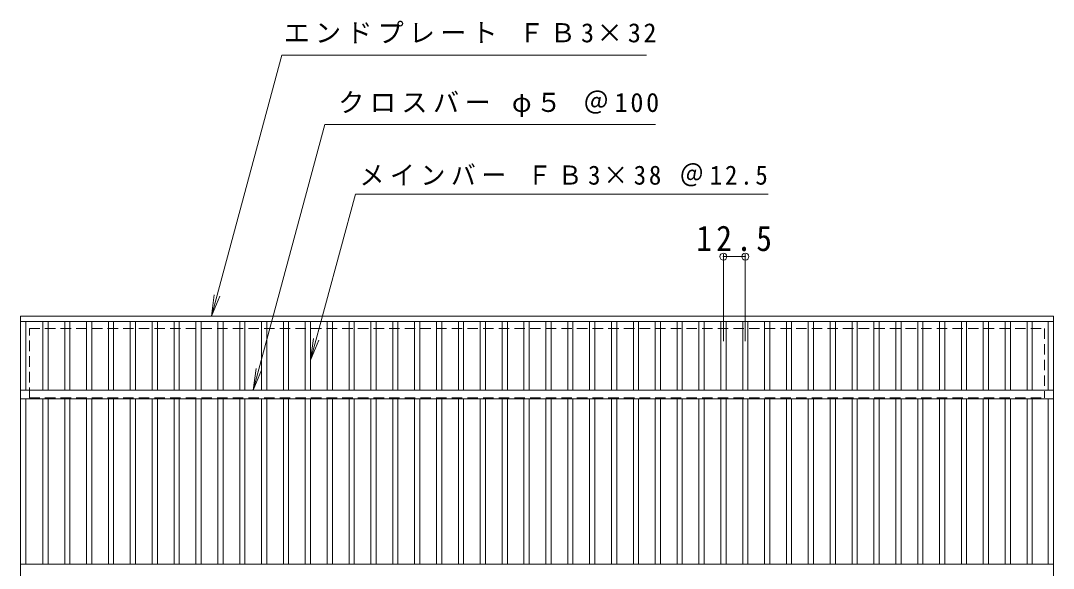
# Model space of a CAD drawing. Units: millimetres, scale not verified. Extents: x -653 to 892, y -682 to 635.
# Drawn here: x -651 to -57, y 320 to 635 of the extents above; entities that cross this region are included whole.
import ezdxf

# ---------------------------------------------------------------- set-up
doc = ezdxf.new("R2010")
doc.units = ezdxf.units.MM
doc.header["$LTSCALE"] = 5
doc.header["$PDMODE"] = 32
doc.header["$PDSIZE"] = 4
doc.linetypes.add('DASHED1', pattern=[1.8, 1.2, -0.6])
for name, color, linetype, lineweight in [('A-1_ピット', 2, 'Continuous', 9), ('A-2_蓋', 3, 'Continuous', 9), ('A-4_寸法', 7, 'Continuous', 9)]:
    doc.layers.add(name, color=color, linetype=linetype, lineweight=lineweight)
doc.styles.add('ＭＳ ゴシック', font='')
doc.styles.get('ＭＳ ゴシック').set_extended_font_data('MS Gothic')

msp = doc.modelspace()

# ---------------------------------------------------------------- linework, layer by layer
at = {"layer": 'A-1_ピット', "linetype": 'DASHED1'}
for p, q in [((-645.757, 457.678), (-61.757, 457.678)), ((-645.757, 417.678), (-645.757, 457.678)), ((-61.757, 457.678), (-61.757, 417.678)), ((-645.757, 417.678), (-61.757, 417.678))]:
    msp.add_line(p, q, dxfattribs=at)
at = {"layer": 'A-2_蓋'}
for p, q in [((-650.757, -25.322), (-650.757, 464.678)), ((-650.757, 464.678), (-56.757, 464.678)), ((-56.757, 464.678), (-56.757, -25.322)), ((-650.757, 461.678), (-56.757, 461.678)), ((-647.756, 461.677), (-647.756, 422.178)), ((-637.996, 422.178), (-637.996, 461.677)), ((-634.996, 422.178), (-634.996, 461.677)), ((-625.416, 422.178), (-625.416, 461.677)), ((-622.416, 422.178), (-622.416, 461.677)), ((-612.837, 422.178), (-612.837, 461.677)), ((-609.836, 422.178), (-609.836, 461.677)), ((-600.256, 422.178), (-600.256, 461.677)), ((-597.257, 422.178), (-597.257, 461.677)), ((-587.676, 422.178), (-587.676, 461.677)), ((-584.677, 422.178), (-584.677, 461.677)), ((-575.097, 422.178), (-575.097, 461.677)), ((-572.097, 422.178), (-572.097, 461.677)), ((-562.516, 422.178), (-562.516, 461.677)), ((-559.516, 422.178), (-559.516, 461.677)), ((-549.936, 422.178), (-549.936, 461.677)), ((-546.936, 422.178), (-546.936, 461.677)), ((-537.356, 422.178), (-537.356, 461.677)), ((-534.356, 422.178), (-534.356, 461.677)), ((-524.776, 422.178), (-524.776, 461.677)), ((-521.776, 422.178), (-521.776, 461.677)), ((-512.196, 422.178), (-512.196, 461.677)), ((-509.196, 422.178), (-509.196, 461.677)), ((-499.616, 422.178), (-499.616, 461.677)), ((-496.616, 422.178), (-496.616, 461.677)), ((-487.037, 422.178), (-487.037, 461.677)), ((-484.036, 422.178), (-484.036, 461.677)), ((-474.457, 422.178), (-474.457, 461.677)), ((-471.456, 422.178), (-471.456, 461.677)), ((-461.876, 422.178), (-461.876, 461.677)), ((-458.876, 422.178), (-458.876, 461.677)), ((-449.296, 422.178), (-449.296, 461.677)), ((-446.296, 422.178), (-446.296, 461.677)), ((-436.716, 422.178), (-436.716, 461.677)), ((-433.716, 422.178), (-433.716, 461.677)), ((-424.136, 422.178), (-424.136, 461.677)), ((-421.136, 422.178), (-421.136, 461.677)), ((-411.556, 422.178), (-411.556, 461.677)), ((-408.556, 422.178), (-408.556, 461.677)), ((-398.976, 422.178), (-398.976, 461.677)), ((-395.976, 422.178), (-395.976, 461.677)), ((-386.396, 422.178), (-386.396, 461.677)), ((-383.396, 422.178), (-383.396, 461.677)), ((-373.816, 422.178), (-373.816, 461.677)), ((-370.816, 422.178), (-370.816, 461.677)), ((-361.236, 422.178), (-361.236, 461.677)), ((-358.236, 422.178), (-358.236, 461.677)), ((-348.656, 422.178), (-348.656, 461.677)), ((-345.656, 422.178), (-345.656, 461.677)), ((-336.076, 422.178), (-336.076, 461.677)), ((-333.076, 422.178), (-333.076, 461.677)), ((-323.496, 422.178), (-323.496, 461.677)), ((-320.496, 422.178), (-320.496, 461.677)), ((-310.916, 422.178), (-310.916, 461.677)), ((-307.916, 422.178), (-307.916, 461.677)), ((-298.336, 422.178), (-298.336, 461.677)), ((-295.336, 422.178), (-295.336, 461.677)), ((-285.756, 422.178), (-285.756, 461.677)), ((-282.756, 422.178), (-282.756, 461.677)), ((-273.176, 422.178), (-273.176, 461.677)), ((-270.176, 422.178), (-270.176, 461.677)), ((-260.596, 422.178), (-260.596, 461.677)), ((-257.596, 422.178), (-257.596, 461.677)), ((-248.016, 422.178), (-248.016, 461.677)), ((-245.016, 422.178), (-245.016, 461.677)), ((-235.436, 422.178), (-235.436, 461.677)), ((-232.436, 422.178), (-232.436, 461.677)), ((-222.856, 422.178), (-222.856, 461.677)), ((-219.856, 422.178), (-219.856, 461.677)), ((-210.276, 422.178), (-210.276, 461.677)), ((-207.276, 422.178), (-207.276, 461.677)), ((-197.696, 422.178), (-197.696, 461.677)), ((-194.696, 422.178), (-194.696, 461.677)), ((-185.116, 422.178), (-185.116, 461.677)), ((-182.116, 422.178), (-182.116, 461.677)), ((-172.536, 422.178), (-172.536, 461.677)), ((-169.536, 422.178), (-169.536, 461.677)), ((-159.955, 422.178), (-159.955, 461.677)), ((-156.955, 422.178), (-156.955, 461.677)), ((-147.375, 422.178), (-147.375, 461.677)), ((-144.375, 422.178), (-144.375, 461.677)), ((-134.794, 422.178), (-134.794, 461.677)), ((-131.794, 422.178), (-131.794, 461.677)), ((-122.214, 422.178), (-122.214, 461.677)), ((-119.214, 422.178), (-119.214, 461.677)), ((-109.633, 422.178), (-109.633, 461.677)), ((-106.633, 422.178), (-106.633, 461.677)), ((-97.053, 422.178), (-97.053, 461.677)), ((-94.053, 422.178), (-94.053, 461.677)), ((-84.472, 422.178), (-84.472, 461.677)), ((-81.472, 422.178), (-81.472, 461.677)), ((-71.892, 422.178), (-71.892, 461.677)), ((-68.892, 422.178), (-68.892, 461.677)), ((-59.756, 422.178), (-59.756, 461.677)), ((-650.757, 422.178), (-56.757, 422.178)), ((-650.757, 417.178), (-56.757, 417.178)), ((-647.756, 417.178), (-647.756, 322.178)), ((-637.996, 322.178), (-637.996, 417.178)), ((-634.996, 322.178), (-634.996, 417.178)), ((-625.416, 322.178), (-625.416, 417.178)), ((-622.416, 322.178), (-622.416, 417.178)), ((-612.837, 322.178), (-612.837, 417.178)), ((-609.836, 322.178), (-609.836, 417.178)), ((-600.256, 322.178), (-600.256, 417.178)), ((-597.257, 322.178), (-597.257, 417.178)), ((-587.676, 322.178), (-587.676, 417.178)), ((-584.677, 322.178), (-584.677, 417.178)), ((-575.097, 322.178), (-575.097, 417.178)), ((-572.097, 322.178), (-572.097, 417.178)), ((-562.516, 322.178), (-562.516, 417.178)), ((-559.516, 322.178), (-559.516, 417.178)), ((-549.936, 322.178), (-549.936, 417.178)), ((-546.936, 322.178), (-546.936, 417.178)), ((-537.356, 322.178), (-537.356, 417.178)), ((-534.356, 322.178), (-534.356, 417.178)), ((-524.776, 322.178), (-524.776, 417.178)), ((-521.776, 322.178), (-521.776, 417.178)), ((-512.196, 322.178), (-512.196, 417.178)), ((-509.196, 322.178), (-509.196, 417.178)), ((-499.616, 322.178), (-499.616, 417.178)), ((-496.616, 322.178), (-496.616, 417.178)), ((-487.037, 322.178), (-487.037, 417.178)), ((-484.036, 322.178), (-484.036, 417.178)), ((-474.457, 322.178), (-474.457, 417.178)), ((-471.456, 322.178), (-471.456, 417.178)), ((-461.876, 322.178), (-461.876, 417.178)), ((-458.876, 322.178), (-458.876, 417.178)), ((-449.296, 322.178), (-449.296, 417.178)), ((-446.296, 322.178), (-446.296, 417.178)), ((-436.716, 322.178), (-436.716, 417.178)), ((-433.716, 322.178), (-433.716, 417.178)), ((-424.136, 322.178), (-424.136, 417.178)), ((-421.136, 322.178), (-421.136, 417.178)), ((-411.556, 322.178), (-411.556, 417.178)), ((-408.556, 322.178), (-408.556, 417.178)), ((-398.976, 322.178), (-398.976, 417.178)), ((-395.976, 322.178), (-395.976, 417.178)), ((-386.396, 322.178), (-386.396, 417.178)), ((-383.396, 322.178), (-383.396, 417.178)), ((-373.816, 322.178), (-373.816, 417.178)), ((-370.816, 322.178), (-370.816, 417.178)), ((-361.236, 322.178), (-361.236, 417.178)), ((-358.236, 322.178), (-358.236, 417.178)), ((-348.656, 322.178), (-348.656, 417.178)), ((-345.656, 322.178), (-345.656, 417.178)), ((-336.076, 322.178), (-336.076, 417.178)), ((-333.076, 322.178), (-333.076, 417.178)), ((-323.496, 322.178), (-323.496, 417.178)), ((-320.496, 322.178), (-320.496, 417.178)), ((-310.916, 322.178), (-310.916, 417.178)), ((-307.916, 322.178), (-307.916, 417.178)), ((-298.336, 322.178), (-298.336, 417.178)), ((-295.336, 322.178), (-295.336, 417.178)), ((-285.756, 322.178), (-285.756, 417.178)), ((-282.756, 322.178), (-282.756, 417.178)), ((-273.176, 322.178), (-273.176, 417.178)), ((-270.176, 322.178), (-270.176, 417.178)), ((-260.596, 322.178), (-260.596, 417.178)), ((-257.596, 322.178), (-257.596, 417.178)), ((-248.016, 322.178), (-248.016, 417.178)), ((-245.016, 322.178), (-245.016, 417.178)), ((-235.436, 322.178), (-235.436, 417.178)), ((-232.436, 322.178), (-232.436, 417.178)), ((-222.856, 322.178), (-222.856, 417.178)), ((-219.856, 322.178), (-219.856, 417.178)), ((-210.276, 322.178), (-210.276, 417.178)), ((-207.276, 322.178), (-207.276, 417.178)), ((-197.696, 322.178), (-197.696, 417.178)), ((-194.696, 322.178), (-194.696, 417.178)), ((-185.116, 322.178), (-185.116, 417.178)), ((-182.116, 322.178), (-182.116, 417.178)), ((-172.536, 322.178), (-172.536, 417.178)), ((-169.536, 322.178), (-169.536, 417.178)), ((-159.955, 322.178), (-159.955, 417.178)), ((-156.955, 322.178), (-156.955, 417.178)), ((-147.375, 322.178), (-147.375, 417.178)), ((-144.375, 322.178), (-144.375, 417.178)), ((-134.794, 322.178), (-134.794, 417.178)), ((-131.794, 322.178), (-131.794, 417.178)), ((-122.214, 322.178), (-122.214, 417.178)), ((-119.214, 322.178), (-119.214, 417.178)), ((-109.633, 322.178), (-109.633, 417.178)), ((-106.633, 322.178), (-106.633, 417.178)), ((-97.053, 322.178), (-97.053, 417.178)), ((-94.053, 322.178), (-94.053, 417.178)), ((-84.472, 322.178), (-84.472, 417.178)), ((-81.472, 322.178), (-81.472, 417.178)), ((-71.892, 322.178), (-71.892, 417.178)), ((-68.892, 322.178), (-68.892, 417.178)), ((-59.756, 322.178), (-59.756, 417.178)), ((-650.757, 322.178), (-56.757, 322.178))]:
    msp.add_line(p, q, dxfattribs=at)
at = {"layer": 'A-4_寸法'}
for p, q in [((-540.996, 464.678), (-500.518, 614.949)), ((-500.518, 614.949), (-290.714, 614.949)), ((-516.986, 422.178), (-475.838, 574.949)), ((-475.838, 574.949), (-285.549, 574.949)), ((-484.036, 439.428), (-458.228, 534.949)), ((-458.228, 534.949), (-220.832, 534.949)), ((-246.516, 450.36), (-246.516, 500.503)), ((-246.516, 499.003), (-233.936, 499.003)), ((-233.936, 450.36), (-233.936, 500.503)), ((-540.996, 464.678), (-539.365, 477.071)), ((-540.996, 464.678), (-536.213, 476.227)), ((-484.036, 439.428), (-482.404, 451.821)), ((-484.036, 439.428), (-479.252, 450.976)), ((-516.986, 422.178), (-515.355, 434.571)), ((-516.986, 422.178), (-512.203, 433.726))]:
    msp.add_line(p, q, dxfattribs=at)
for p in [(-246.516, 499.003), (-233.936, 499.003)]:
    msp.add_point(p, dxfattribs=at)

# ---------------------------------------------------------------- texts
at = {"layer": 'A-4_寸法', "char_height": 11, "attachment_point": 7, "style": 'ＭＳ ゴシック'}
for s, insert in [('\\T1.2;エンドプレート\\~ＦＢ3×32', (-499.464, 621.627)), ('\\T1.21;クロスバー\\~φ５\\~＠100', (-468.049, 579.224)), ('\\T1.23;\\W0.95;メインバー\\~ＦＢ3×38\\~＠12.5', (-455.832, 539.37))]:
    msp.add_mtext(s, dxfattribs=dict(at, insert=insert))
at = {"layer": 'A-4_寸法', "color": 2, "insert": (-262.101, 502.003), "char_height": 14.66, "attachment_point": 7, "style": 'ＭＳ ゴシック'}
msp.add_mtext('\\T1.28;\\W0.9;12.5', dxfattribs=at)

doc.saveas('drawing.dxf')
